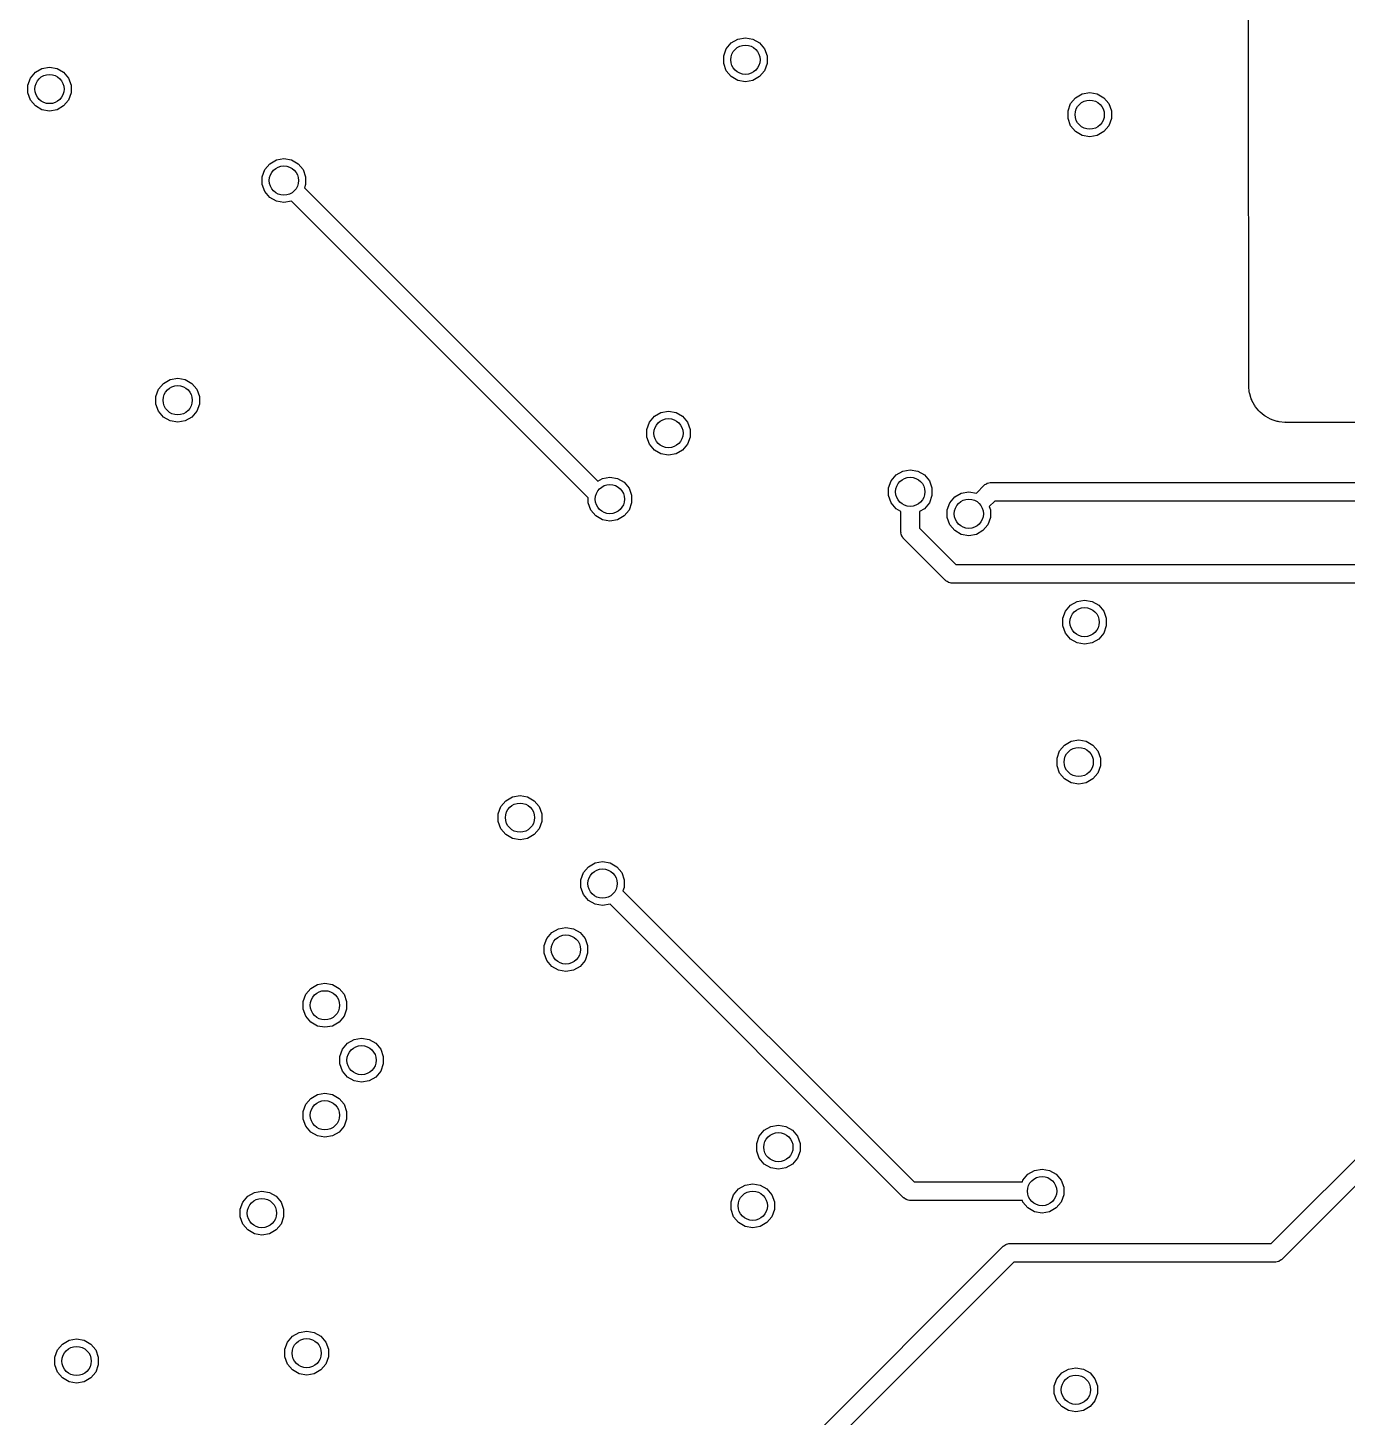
# Model space of a CAD drawing. Extents: x 10 to 287, y -200 to -10.
# Drawn here: x 122.15 to 140.17, y -100.24 to -81.26 of the extents above; entities that cross this region are included whole.
import ezdxf

# ---------------------------------------------------------------- set-up
doc = ezdxf.new("R2010")
doc.units = 0
doc.header["$MEASUREMENT"] = 0
doc.layers.add('BLACK', color=7, linetype='CONTINUOUS')

msp = doc.modelspace()

# ---------------------------------------------------------------- linework, layer by layer
at = {"layer": 'Black'}
for p, q in [((138.818, -82.0511), (138.812, -74.9611)), ((131.654, -81.6478), (131.689, -81.5496)), ((131.689, -81.5496), (131.757, -81.4695)), ((131.757, -81.4695), (131.847, -81.4173)), ((131.847, -81.4173), (131.95, -81.3991)), ((131.95, -81.3991), (132.053, -81.4173)), ((132.053, -81.4173), (132.143, -81.4695)), ((132.143, -81.4695), (132.211, -81.5496)), ((132.211, -81.5496), (132.246, -81.6478)), ((131.654, -81.7522), (131.654, -81.6478)), ((131.689, -81.8504), (131.654, -81.7522)), ((132.246, -81.7522), (132.211, -81.8504)), ((132.246, -81.6478), (132.246, -81.7522)), ((122.154, -82.0478), (122.189, -81.9496)), ((122.189, -81.9496), (122.257, -81.8695)), ((122.257, -81.8695), (122.347, -81.8173)), ((122.347, -81.8173), (122.45, -81.7991)), ((122.45, -81.7991), (122.553, -81.8173)), ((122.553, -81.8173), (122.643, -81.8695)), ((122.643, -81.8695), (122.711, -81.9496)), ((122.711, -81.9496), (122.746, -82.0478)), ((131.757, -81.9305), (131.689, -81.8504)), ((131.847, -81.9827), (131.757, -81.9305)), ((132.143, -81.9305), (132.053, -81.9827)), ((132.211, -81.8504), (132.143, -81.9305)), ((122.154, -82.1522), (122.154, -82.0478)), ((122.189, -82.2504), (122.154, -82.1522)), ((122.746, -82.1522), (122.711, -82.2504)), ((122.746, -82.0478), (122.746, -82.1522)), ((131.95, -82.0009), (131.847, -81.9827)), ((132.053, -81.9827), (131.95, -82.0009)), ((136.547, -82.1673), (136.65, -82.1491)), ((136.65, -82.1491), (136.753, -82.1673)), ((138.82, -85.6198), (138.818, -82.0511)), ((122.257, -82.3305), (122.189, -82.2504)), ((122.347, -82.3827), (122.257, -82.3305)), ((122.643, -82.3305), (122.553, -82.3827)), ((122.711, -82.2504), (122.643, -82.3305)), ((136.354, -82.3978), (136.389, -82.2996)), ((136.389, -82.2996), (136.457, -82.2195)), ((136.457, -82.2195), (136.547, -82.1673)), ((136.753, -82.1673), (136.843, -82.2195)), ((136.843, -82.2195), (136.911, -82.2996)), ((136.911, -82.2996), (136.946, -82.3978)), ((122.45, -82.4009), (122.347, -82.3827)), ((122.553, -82.3827), (122.45, -82.4009)), ((136.354, -82.5022), (136.354, -82.3978)), ((136.389, -82.6004), (136.354, -82.5022)), ((136.946, -82.5022), (136.911, -82.6004)), ((136.946, -82.3978), (136.946, -82.5022)), ((136.457, -82.6805), (136.389, -82.6004)), ((136.547, -82.7327), (136.457, -82.6805)), ((136.843, -82.6805), (136.753, -82.7327)), ((136.911, -82.6004), (136.843, -82.6805)), ((136.65, -82.7509), (136.547, -82.7327)), ((136.753, -82.7327), (136.65, -82.7509)), ((125.457, -83.1195), (125.547, -83.0673)), ((125.547, -83.0673), (125.65, -83.0491)), ((125.65, -83.0491), (125.753, -83.0673)), ((125.753, -83.0673), (125.843, -83.1195)), ((125.354, -83.2978), (125.389, -83.1996)), ((125.389, -83.1996), (125.457, -83.1195)), ((125.843, -83.1195), (125.911, -83.1996)), ((125.911, -83.1996), (125.946, -83.2978)), ((125.354, -83.4022), (125.354, -83.2978)), ((125.389, -83.5004), (125.354, -83.4022)), ((125.946, -83.4022), (125.929, -83.4495)), ((125.929, -83.4495), (129.934, -87.454)), ((125.946, -83.2978), (125.946, -83.4022)), ((125.457, -83.5805), (125.389, -83.5004)), ((125.547, -83.6327), (125.457, -83.5805)), ((125.65, -83.6509), (125.547, -83.6327)), ((125.753, -83.6327), (125.65, -83.6509)), ((129.804, -87.6833), (125.753, -83.6326)), ((125.753, -83.6326), (125.753, -83.6327)), ((138.821, -86.1463), (138.82, -85.6198)), ((123.939, -86.1996), (124.007, -86.1195)), ((124.007, -86.1195), (124.097, -86.0673)), ((124.097, -86.0673), (124.2, -86.0491)), ((124.2, -86.0491), (124.303, -86.0673)), ((124.303, -86.0673), (124.393, -86.1195)), ((124.393, -86.1195), (124.461, -86.1996)), ((123.904, -86.2978), (123.939, -86.1996)), ((123.904, -86.4022), (123.904, -86.2978)), ((124.461, -86.1996), (124.496, -86.2978)), ((124.496, -86.2978), (124.496, -86.4022)), ((138.822, -86.1525), (138.821, -86.1463)), ((138.821, -86.1588), (138.822, -86.1525)), ((138.829, -86.2376), (138.821, -86.1588)), ((138.833, -86.2496), (138.829, -86.2376)), ((138.834, -86.262), (138.833, -86.2496)), ((138.855, -86.3319), (138.834, -86.262)), ((123.939, -86.5004), (123.904, -86.4022)), ((124.007, -86.5805), (123.939, -86.5004)), ((124.461, -86.5004), (124.393, -86.5805)), ((124.496, -86.4022), (124.461, -86.5004)), ((130.707, -86.5695), (130.797, -86.5173)), ((130.797, -86.5173), (130.9, -86.4991)), ((130.9, -86.4991), (131.003, -86.5173)), ((131.003, -86.5173), (131.093, -86.5695)), ((138.861, -86.343), (138.855, -86.3319)), ((138.865, -86.3548), (138.861, -86.343)), ((138.899, -86.4192), (138.865, -86.3548)), ((138.907, -86.429), (138.899, -86.4192)), ((138.913, -86.4399), (138.907, -86.429)), ((138.959, -86.4963), (138.913, -86.4399)), ((138.969, -86.5044), (138.959, -86.4963)), ((138.977, -86.5139), (138.969, -86.5044)), ((139.033, -86.5602), (138.977, -86.5139)), ((124.097, -86.6327), (124.007, -86.5805)), ((124.2, -86.6509), (124.097, -86.6327)), ((124.303, -86.6327), (124.2, -86.6509)), ((124.393, -86.5805), (124.303, -86.6327)), ((130.604, -86.7478), (130.639, -86.6496)), ((130.639, -86.6496), (130.707, -86.5695)), ((131.093, -86.5695), (131.161, -86.6496)), ((131.161, -86.6496), (131.196, -86.7478)), ((139.044, -86.5663), (139.033, -86.5602)), ((139.054, -86.574), (139.044, -86.5663)), ((139.118, -86.6085), (139.054, -86.574)), ((139.13, -86.6123), (139.118, -86.6085)), ((139.141, -86.618), (139.13, -86.6123)), ((139.211, -86.6392), (139.141, -86.618)), ((139.224, -86.6407), (139.211, -86.6392)), ((139.236, -86.6441), (139.224, -86.6407)), ((139.315, -86.6519), (139.236, -86.6441)), ((139.321, -86.6514), (139.315, -86.6519)), ((139.327, -86.6525), (139.321, -86.6514)), ((150.239, -86.6621), (139.327, -86.6525)), ((130.604, -86.8522), (130.604, -86.7478)), ((130.639, -86.9504), (130.604, -86.8522)), ((131.196, -86.8522), (131.161, -86.9504)), ((131.196, -86.7478), (131.196, -86.8522)), ((130.707, -87.0305), (130.639, -86.9504)), ((130.797, -87.0827), (130.707, -87.0305)), ((130.9, -87.1009), (130.797, -87.0827)), ((131.003, -87.0827), (130.9, -87.1009)), ((131.093, -87.0305), (131.003, -87.0827)), ((131.161, -86.9504), (131.093, -87.0305)), ((129.934, -87.454), (129.997, -87.4173)), ((129.997, -87.4173), (130.1, -87.3991)), ((130.1, -87.3991), (130.203, -87.4173)), ((130.203, -87.4173), (130.293, -87.4695)), ((130.293, -87.4695), (130.361, -87.5496)), ((133.904, -87.5478), (133.939, -87.4496)), ((133.939, -87.4496), (134.007, -87.3695)), ((134.007, -87.3695), (134.097, -87.3173)), ((134.097, -87.3173), (134.2, -87.2991)), ((134.2, -87.2991), (134.303, -87.3173)), ((134.303, -87.3173), (134.393, -87.3695)), ((134.393, -87.3695), (134.461, -87.4496)), ((134.461, -87.4496), (134.496, -87.5478)), ((130.361, -87.5496), (130.396, -87.6478)), ((130.396, -87.6478), (130.396, -87.7522)), ((133.904, -87.6522), (133.904, -87.5478)), ((133.939, -87.7504), (133.904, -87.6522)), ((134.496, -87.6522), (134.461, -87.7504)), ((134.496, -87.5478), (134.496, -87.6522)), ((134.807, -87.6695), (134.897, -87.6173)), ((134.897, -87.6173), (135, -87.5991)), ((135, -87.5991), (135.103, -87.6173)), ((135.103, -87.6174), (135.21, -87.5102)), ((135.103, -87.6173), (135.103, -87.6174)), ((135.21, -87.5102), (135.215, -87.507)), ((135.215, -87.507), (135.218, -87.5027)), ((135.218, -87.5027), (135.233, -87.4944)), ((135.233, -87.4944), (135.246, -87.4849)), ((135.246, -87.4849), (135.252, -87.4835)), ((135.252, -87.4835), (135.257, -87.4807)), ((135.257, -87.4807), (135.273, -87.4778)), ((135.273, -87.4778), (135.289, -87.4735)), ((135.289, -87.4735), (135.294, -87.474)), ((135.294, -87.474), (135.3, -87.473)), ((135.3, -87.473), (140.671, -87.473)), ((129.804, -87.7522), (129.804, -87.6833)), ((129.839, -87.8504), (129.804, -87.7522)), ((130.396, -87.7522), (130.361, -87.8504)), ((134.007, -87.8305), (133.939, -87.7504)), ((134.073, -87.8688), (134.007, -87.8305)), ((134.393, -87.8305), (134.327, -87.8688)), ((134.461, -87.7504), (134.393, -87.8305)), ((134.704, -87.8478), (134.739, -87.7496)), ((134.704, -87.9522), (134.704, -87.8478)), ((134.739, -87.7496), (134.807, -87.6695)), ((135.353, -87.727), (135.279, -87.8005)), ((135.279, -87.8005), (135.296, -87.8478)), ((135.296, -87.8478), (135.296, -87.9522)), ((140.671, -87.727), (135.353, -87.727)), ((129.907, -87.9305), (129.839, -87.8504)), ((129.997, -87.9827), (129.907, -87.9305)), ((130.1, -88.0009), (129.997, -87.9827)), ((130.203, -87.9827), (130.1, -88.0009)), ((130.293, -87.9305), (130.203, -87.9827)), ((130.361, -87.8504), (130.293, -87.9305)), ((134.073, -88.15), (134.073, -87.8688)), ((134.327, -87.8688), (134.327, -88.0974)), ((134.739, -88.0504), (134.704, -87.9522)), ((135.296, -87.9522), (135.261, -88.0504)), ((134.074, -88.1555), (134.073, -88.15)), ((134.073, -88.1611), (134.074, -88.1555)), ((134.078, -88.1771), (134.073, -88.1611)), ((134.081, -88.1934), (134.078, -88.1771)), ((134.083, -88.1983), (134.081, -88.1934)), ((134.085, -88.2037), (134.083, -88.1983)), ((134.094, -88.2173), (134.085, -88.2037)), ((134.103, -88.2316), (134.094, -88.2173)), ((134.327, -88.0974), (134.823, -88.593)), ((134.807, -88.1305), (134.739, -88.0504)), ((134.897, -88.1827), (134.807, -88.1305)), ((135, -88.2009), (134.897, -88.1827)), ((135.103, -88.1827), (135, -88.2009)), ((135.193, -88.1305), (135.103, -88.1827)), ((135.261, -88.0504), (135.193, -88.1305)), ((134.107, -88.2352), (134.103, -88.2316)), ((134.11, -88.2398), (134.107, -88.2352)), ((134.68, -88.8098), (134.11, -88.2398)), ((134.823, -88.593), (140.551, -88.593)), ((134.685, -88.813), (134.68, -88.8098)), ((134.688, -88.8173), (134.685, -88.813)), ((134.703, -88.8256), (134.688, -88.8173)), ((134.716, -88.8351), (134.703, -88.8256)), ((134.722, -88.8365), (134.716, -88.8351)), ((134.727, -88.8393), (134.722, -88.8365)), ((134.743, -88.8422), (134.727, -88.8393)), ((134.759, -88.8465), (134.743, -88.8422)), ((134.764, -88.846), (134.759, -88.8465)), ((134.77, -88.847), (134.764, -88.846)), ((134.82, -88.847), (134.77, -88.847)), ((140.551, -88.847), (134.82, -88.847)), ((139.129, -97.8662), (148.122, -88.8737)), ((136.319, -89.2296), (136.387, -89.1495)), ((136.387, -89.1495), (136.477, -89.0973)), ((136.477, -89.0973), (136.58, -89.0791)), ((136.58, -89.0791), (136.683, -89.0973)), ((136.683, -89.0973), (136.773, -89.1495)), ((136.773, -89.1495), (136.841, -89.2296)), ((148.264, -89.0905), (139.272, -98.083)), ((136.284, -89.3278), (136.319, -89.2296)), ((136.284, -89.4322), (136.284, -89.3278)), ((136.841, -89.2296), (136.876, -89.3278)), ((136.876, -89.3278), (136.876, -89.4322)), ((136.319, -89.5304), (136.284, -89.4322)), ((136.387, -89.6105), (136.319, -89.5304)), ((136.841, -89.5304), (136.773, -89.6105)), ((136.876, -89.4322), (136.841, -89.5304)), ((136.477, -89.6627), (136.387, -89.6105)), ((136.58, -89.6809), (136.477, -89.6627)), ((136.683, -89.6627), (136.58, -89.6809)), ((136.773, -89.6105), (136.683, -89.6627)), ((136.239, -91.1396), (136.307, -91.0595)), ((136.307, -91.0595), (136.397, -91.0073)), ((136.397, -91.0073), (136.5, -90.9891)), ((136.5, -90.9891), (136.603, -91.0073)), ((136.603, -91.0073), (136.693, -91.0595)), ((136.693, -91.0595), (136.761, -91.1396)), ((136.204, -91.2378), (136.239, -91.1396)), ((136.204, -91.3422), (136.204, -91.2378)), ((136.761, -91.1396), (136.796, -91.2378)), ((136.796, -91.2378), (136.796, -91.3422)), ((136.239, -91.4404), (136.204, -91.3422)), ((136.307, -91.5205), (136.239, -91.4404)), ((136.761, -91.4404), (136.693, -91.5205)), ((136.796, -91.3422), (136.761, -91.4404)), ((136.397, -91.5727), (136.307, -91.5205)), ((136.5, -91.5909), (136.397, -91.5727)), ((136.603, -91.5727), (136.5, -91.5909)), ((136.693, -91.5205), (136.603, -91.5727)), ((128.613, -91.8996), (128.68, -91.8195)), ((128.68, -91.8195), (128.77, -91.7673)), ((128.77, -91.7673), (128.873, -91.7491)), ((128.873, -91.7491), (128.976, -91.7673)), ((128.976, -91.7673), (129.067, -91.8195)), ((129.067, -91.8195), (129.134, -91.8996)), ((128.577, -91.9978), (128.613, -91.8996)), ((128.577, -92.1022), (128.577, -91.9978)), ((129.134, -91.8996), (129.17, -91.9978)), ((129.17, -91.9978), (129.17, -92.1022)), ((128.613, -92.2004), (128.577, -92.1022)), ((128.68, -92.2805), (128.613, -92.2004)), ((129.134, -92.2004), (129.067, -92.2805)), ((129.17, -92.1022), (129.134, -92.2004)), ((128.77, -92.3327), (128.68, -92.2805)), ((128.873, -92.3509), (128.77, -92.3327)), ((128.976, -92.3327), (128.873, -92.3509)), ((129.067, -92.2805), (128.976, -92.3327)), ((129.739, -92.7996), (129.807, -92.7195)), ((129.807, -92.7195), (129.897, -92.6673)), ((129.897, -92.6673), (130, -92.6491)), ((130, -92.6491), (130.103, -92.6673)), ((130.103, -92.6673), (130.193, -92.7195)), ((130.193, -92.7195), (130.261, -92.7996)), ((129.704, -92.8978), (129.739, -92.7996)), ((129.704, -93.0022), (129.704, -92.8978)), ((130.261, -92.7996), (130.296, -92.8978)), ((130.296, -92.8978), (130.296, -93.0022)), ((129.739, -93.1004), (129.704, -93.0022)), ((129.807, -93.1805), (129.739, -93.1004)), ((130.296, -93.0022), (130.279, -93.0495)), ((130.279, -93.0495), (134.253, -97.023)), ((129.897, -93.2327), (129.807, -93.1805)), ((130, -93.2509), (129.897, -93.2327)), ((130.103, -93.2327), (130, -93.2509)), ((134.11, -97.2398), (130.103, -93.2326)), ((130.103, -93.2326), (130.103, -93.2327)), ((129.204, -93.7978), (129.239, -93.6996)), ((129.239, -93.6996), (129.307, -93.6195)), ((129.307, -93.6195), (129.397, -93.5673)), ((129.397, -93.5673), (129.5, -93.5491)), ((129.5, -93.5491), (129.603, -93.5673)), ((129.603, -93.5673), (129.693, -93.6195)), ((129.693, -93.6195), (129.761, -93.6996)), ((129.761, -93.6996), (129.796, -93.7978)), ((129.204, -93.9022), (129.204, -93.7978)), ((129.239, -94.0004), (129.204, -93.9022)), ((129.796, -93.9022), (129.761, -94.0004)), ((129.796, -93.7978), (129.796, -93.9022)), ((129.307, -94.0805), (129.239, -94.0004)), ((129.397, -94.1327), (129.307, -94.0805)), ((129.693, -94.0805), (129.603, -94.1327)), ((129.761, -94.0004), (129.693, -94.0805)), ((129.5, -94.1509), (129.397, -94.1327)), ((129.603, -94.1327), (129.5, -94.1509)), ((125.914, -94.5602), (125.95, -94.462)), ((125.95, -94.462), (126.017, -94.382)), ((126.017, -94.382), (126.107, -94.3297)), ((126.107, -94.3297), (126.21, -94.3116)), ((126.21, -94.3116), (126.313, -94.3297)), ((126.313, -94.3297), (126.403, -94.382)), ((126.403, -94.382), (126.471, -94.462)), ((126.471, -94.462), (126.506, -94.5602)), ((125.914, -94.6647), (125.914, -94.5602)), ((125.95, -94.7629), (125.914, -94.6647)), ((126.506, -94.6647), (126.471, -94.7629)), ((126.506, -94.5602), (126.506, -94.6647)), ((126.017, -94.8429), (125.95, -94.7629)), ((126.107, -94.8952), (126.017, -94.8429)), ((126.403, -94.8429), (126.313, -94.8952)), ((126.471, -94.7629), (126.403, -94.8429)), ((126.21, -94.9133), (126.107, -94.8952)), ((126.313, -94.8952), (126.21, -94.9133)), ((126.414, -95.3095), (126.45, -95.2113)), ((126.45, -95.2113), (126.517, -95.1313)), ((126.517, -95.1313), (126.608, -95.079)), ((126.608, -95.079), (126.71, -95.0609)), ((126.71, -95.0609), (126.813, -95.079)), ((126.813, -95.079), (126.904, -95.1313)), ((126.904, -95.1313), (126.971, -95.2113)), ((126.971, -95.2113), (127.007, -95.3095)), ((126.414, -95.414), (126.414, -95.3095)), ((126.45, -95.5122), (126.414, -95.414)), ((127.007, -95.414), (126.971, -95.5122)), ((127.007, -95.3095), (127.007, -95.414)), ((126.517, -95.5922), (126.45, -95.5122)), ((126.608, -95.6445), (126.517, -95.5922)), ((126.904, -95.5922), (126.813, -95.6445)), ((126.971, -95.5122), (126.904, -95.5922)), ((126.107, -95.8309), (126.21, -95.8127)), ((126.21, -95.8127), (126.313, -95.8309)), ((126.71, -95.6626), (126.608, -95.6445)), ((126.813, -95.6445), (126.71, -95.6626)), ((125.914, -96.0614), (125.95, -95.9632)), ((125.95, -95.9632), (126.017, -95.8831)), ((126.017, -95.8831), (126.107, -95.8309)), ((126.313, -95.8309), (126.403, -95.8831)), ((126.403, -95.8831), (126.471, -95.9632)), ((126.471, -95.9632), (126.506, -96.0614)), ((125.914, -96.1658), (125.914, -96.0614)), ((125.95, -96.264), (125.914, -96.1658)), ((126.506, -96.1658), (126.471, -96.264)), ((126.506, -96.0614), (126.506, -96.1658)), ((126.017, -96.3441), (125.95, -96.264)), ((126.107, -96.3963), (126.017, -96.3441)), ((126.403, -96.3441), (126.313, -96.3963)), ((126.471, -96.264), (126.403, -96.3441)), ((132.139, -96.3996), (132.207, -96.3195)), ((132.207, -96.3195), (132.297, -96.2673)), ((132.297, -96.2673), (132.4, -96.2491)), ((132.4, -96.2491), (132.503, -96.2673)), ((132.503, -96.2673), (132.593, -96.3195)), ((132.593, -96.3195), (132.661, -96.3996)), ((126.21, -96.4145), (126.107, -96.3963)), ((126.313, -96.3963), (126.21, -96.4145)), ((132.104, -96.4978), (132.139, -96.3996)), ((132.104, -96.6022), (132.104, -96.4978)), ((132.661, -96.3996), (132.696, -96.4978)), ((132.696, -96.4978), (132.696, -96.6022)), ((132.139, -96.7004), (132.104, -96.6022)), ((132.207, -96.7805), (132.139, -96.7004)), ((132.661, -96.7004), (132.593, -96.7805)), ((132.696, -96.6022), (132.661, -96.7004)), ((132.297, -96.8327), (132.207, -96.7805)), ((132.4, -96.8509), (132.297, -96.8327)), ((132.503, -96.8327), (132.4, -96.8509)), ((132.593, -96.7805), (132.503, -96.8327)), ((135.739, -96.9996), (135.807, -96.9195)), ((135.807, -96.9195), (135.897, -96.8673)), ((135.897, -96.8673), (136, -96.8491)), ((136, -96.8491), (136.103, -96.8673)), ((136.103, -96.8673), (136.193, -96.9195)), ((136.193, -96.9195), (136.261, -96.9996)), ((131.789, -97.1996), (131.857, -97.1195)), ((131.857, -97.1195), (131.947, -97.0673)), ((131.947, -97.0673), (132.05, -97.0491)), ((132.05, -97.0491), (132.153, -97.0673)), ((132.153, -97.0673), (132.243, -97.1195)), ((132.243, -97.1195), (132.311, -97.1996)), ((134.253, -97.023), (135.731, -97.023)), ((135.731, -97.023), (135.739, -96.9996)), ((136.261, -96.9996), (136.296, -97.0978)), ((136.296, -97.0978), (136.296, -97.2022)), ((125.054, -97.3978), (125.089, -97.2996)), ((125.089, -97.2996), (125.157, -97.2195)), ((125.157, -97.2195), (125.247, -97.1673)), ((125.247, -97.1673), (125.35, -97.1491)), ((125.35, -97.1491), (125.453, -97.1673)), ((125.453, -97.1673), (125.543, -97.2195)), ((125.543, -97.2195), (125.611, -97.2996)), ((125.611, -97.2996), (125.646, -97.3978)), ((131.754, -97.2978), (131.789, -97.1996)), ((131.754, -97.4022), (131.754, -97.2978)), ((132.311, -97.1996), (132.346, -97.2978)), ((132.346, -97.2978), (132.346, -97.4022)), ((134.115, -97.243), (134.11, -97.2398)), ((134.118, -97.2473), (134.115, -97.243)), ((134.133, -97.2556), (134.118, -97.2473)), ((134.146, -97.2651), (134.133, -97.2556)), ((134.152, -97.2665), (134.146, -97.2651)), ((134.157, -97.2693), (134.152, -97.2665)), ((134.173, -97.2722), (134.157, -97.2693)), ((134.189, -97.2765), (134.173, -97.2722)), ((134.194, -97.276), (134.189, -97.2765)), ((134.2, -97.277), (134.194, -97.276)), ((134.25, -97.277), (134.2, -97.277)), ((135.731, -97.277), (134.25, -97.277)), ((135.739, -97.3004), (135.731, -97.277)), ((135.807, -97.3805), (135.739, -97.3004)), ((136.261, -97.3004), (136.193, -97.3805)), ((136.296, -97.2022), (136.261, -97.3004)), ((125.054, -97.5022), (125.054, -97.3978)), ((125.089, -97.6004), (125.054, -97.5022)), ((125.646, -97.5022), (125.611, -97.6004)), ((125.646, -97.3978), (125.646, -97.5022)), ((131.789, -97.5004), (131.754, -97.4022)), ((131.857, -97.5805), (131.789, -97.5004)), ((132.311, -97.5004), (132.243, -97.5805)), ((132.346, -97.4022), (132.311, -97.5004)), ((135.897, -97.4327), (135.807, -97.3805)), ((136, -97.4509), (135.897, -97.4327)), ((136.103, -97.4327), (136, -97.4509)), ((136.193, -97.3805), (136.103, -97.4327)), ((125.157, -97.6805), (125.089, -97.6004)), ((125.247, -97.7327), (125.157, -97.6805)), ((125.543, -97.6805), (125.453, -97.7327)), ((125.611, -97.6004), (125.543, -97.6805)), ((131.947, -97.6327), (131.857, -97.5805)), ((132.05, -97.6509), (131.947, -97.6327)), ((132.153, -97.6327), (132.05, -97.6509)), ((132.243, -97.5805), (132.153, -97.6327)), ((125.35, -97.7509), (125.247, -97.7327)), ((125.453, -97.7327), (125.35, -97.7509)), ((130.87, -102.503), (135.469, -97.9034)), ((135.469, -97.9034), (135.474, -97.9002)), ((135.474, -97.9002), (135.477, -97.8959)), ((135.477, -97.8959), (135.492, -97.8876)), ((135.492, -97.8876), (135.505, -97.8781)), ((135.505, -97.8781), (135.511, -97.8767)), ((135.511, -97.8767), (135.516, -97.8739)), ((135.516, -97.8739), (135.532, -97.871)), ((135.532, -97.871), (135.548, -97.8667)), ((135.548, -97.8667), (135.553, -97.8672)), ((135.553, -97.8672), (135.559, -97.8662)), ((135.559, -97.8662), (139.129, -97.8662)), ((139.263, -98.0905), (139.249, -98.0988)), ((139.267, -98.0862), (139.263, -98.0905)), ((139.272, -98.083), (139.267, -98.0862)), ((135.612, -98.1202), (131.087, -102.645)), ((139.182, -98.1202), (135.612, -98.1202)), ((139.187, -98.1192), (139.182, -98.1202)), ((139.193, -98.1197), (139.187, -98.1192)), ((139.209, -98.1154), (139.193, -98.1197)), ((139.225, -98.1126), (139.209, -98.1154)), ((139.23, -98.1098), (139.225, -98.1126)), ((139.235, -98.1083), (139.23, -98.1098)), ((139.249, -98.0988), (139.235, -98.1083)), ((122.627, -99.2395), (122.717, -99.1873)), ((122.717, -99.1873), (122.82, -99.1691)), ((122.82, -99.1691), (122.923, -99.1873)), ((122.923, -99.1873), (123.013, -99.2395)), ((125.665, -99.31), (125.701, -99.2118)), ((125.701, -99.2118), (125.768, -99.1318)), ((125.768, -99.1318), (125.858, -99.0795)), ((125.858, -99.0795), (125.961, -99.0614)), ((125.961, -99.0614), (126.064, -99.0795)), ((126.064, -99.0795), (126.155, -99.1318)), ((126.155, -99.1318), (126.222, -99.2118)), ((126.222, -99.2118), (126.257, -99.31)), ((122.524, -99.4178), (122.559, -99.3196)), ((122.524, -99.5222), (122.524, -99.4178)), ((122.559, -99.3196), (122.627, -99.2395)), ((123.013, -99.2395), (123.081, -99.3196)), ((123.081, -99.3196), (123.116, -99.4178)), ((123.116, -99.4178), (123.116, -99.5222)), ((125.665, -99.4145), (125.665, -99.31)), ((125.701, -99.5127), (125.665, -99.4145)), ((126.257, -99.4145), (126.222, -99.5127)), ((126.257, -99.31), (126.257, -99.4145)), ((122.559, -99.6204), (122.524, -99.5222)), ((123.116, -99.5222), (123.081, -99.6204)), ((125.768, -99.5927), (125.701, -99.5127)), ((125.858, -99.645), (125.768, -99.5927)), ((126.155, -99.5927), (126.064, -99.645)), ((126.222, -99.5127), (126.155, -99.5927)), ((136.268, -99.6322), (136.359, -99.5799)), ((136.359, -99.5799), (136.462, -99.5618)), ((136.462, -99.5618), (136.564, -99.5799)), ((136.564, -99.5799), (136.655, -99.6322)), ((122.627, -99.7005), (122.559, -99.6204)), ((122.717, -99.7527), (122.627, -99.7005)), ((122.82, -99.7709), (122.717, -99.7527)), ((122.923, -99.7527), (122.82, -99.7709)), ((123.013, -99.7005), (122.923, -99.7527)), ((123.081, -99.6204), (123.013, -99.7005)), ((125.961, -99.6631), (125.858, -99.645)), ((126.064, -99.645), (125.961, -99.6631)), ((136.165, -99.8104), (136.201, -99.7122)), ((136.201, -99.7122), (136.268, -99.6322)), ((136.655, -99.6322), (136.722, -99.7122)), ((136.722, -99.7122), (136.758, -99.8104)), ((136.165, -99.9149), (136.165, -99.8104)), ((136.201, -100.013), (136.165, -99.9149)), ((136.758, -99.9149), (136.722, -100.013)), ((136.758, -99.8104), (136.758, -99.9149)), ((136.268, -100.093), (136.201, -100.013)), ((136.359, -100.145), (136.268, -100.093)), ((136.462, -100.164), (136.359, -100.145)), ((136.564, -100.145), (136.462, -100.164)), ((136.655, -100.093), (136.564, -100.145)), ((136.722, -100.013), (136.655, -100.093))]:
    msp.add_line(p, q, dxfattribs=at)
for centre in [(131.95, -81.7), (122.45, -82.1), (136.65, -82.45), (125.65, -83.35), (124.2, -86.35), (130.9, -86.8), (134.2, -87.6), (130.1, -87.7), (135, -87.9), (136.58, -89.38), (136.5, -91.29), (128.873, -92.05), (130, -92.95), (129.5, -93.85), (126.21, -94.6125), (126.71, -95.3618), (126.21, -96.1136), (132.4, -96.55), (136, -97.15), (125.35, -97.45), (132.05, -97.35), (125.961, -99.3623), (122.82, -99.47), (136.462, -99.8626)]:
    msp.add_circle(centre, 0.1994, dxfattribs=at)

doc.saveas('drawing.dxf')
